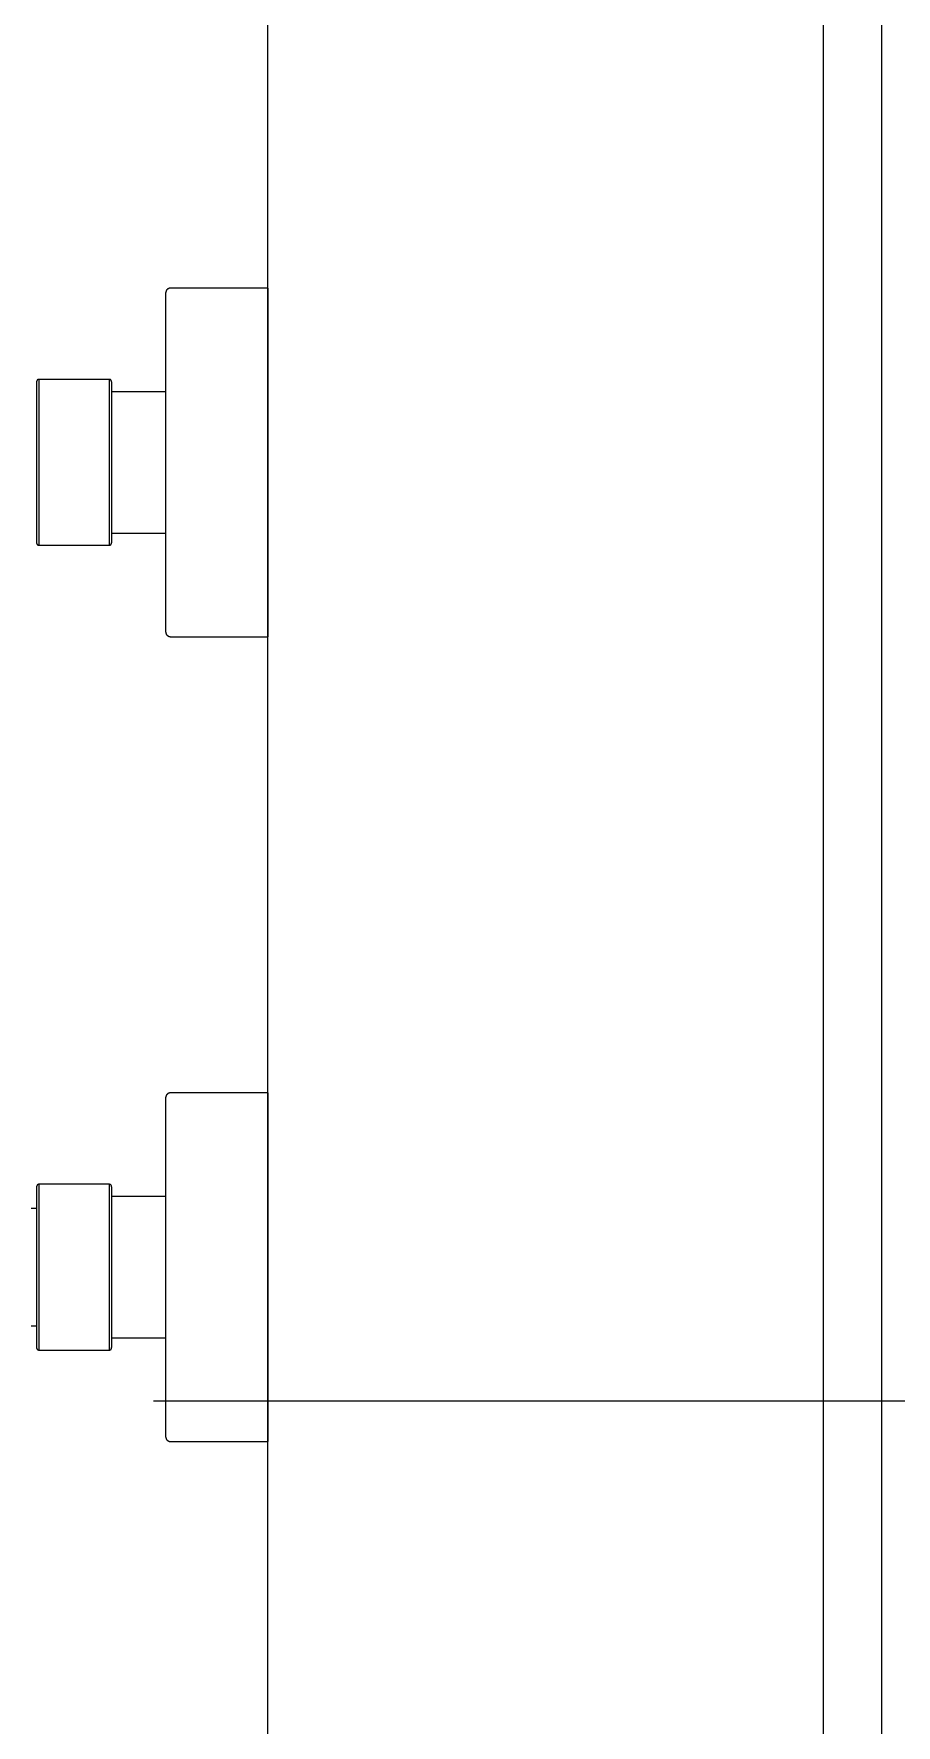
# Model space of a CAD drawing. Header units: millimetres. Extents: x -343543 to 400519, y -115663 to 104219.
# Drawn here: x -145653.1 to -145505.6, y 5944.5 to 6233.9 of the extents above; entities that cross this region are included whole.
import ezdxf
from ezdxf.xclip import XClip

# ---------------------------------------------------------------- set-up
doc = ezdxf.new("R2010")
doc.units = ezdxf.units.MM
doc.header["$XCLIPFRAME"] = 0
doc.linetypes.add('XREF MAT BANG TUONG XAY$0$CENTER', pattern=[50.8, 31.75, -6.35, 6.35, -6.35])
doc.layers.get('0').update_dxf_attribs({"color": 231, "lineweight": 0})
for name, color, linetype, lineweight in [('A-SYMBOLS', 10, 'Continuous', 13), ('XREF MAT BANG TUONG XAY$0$01.Xref _MB T1$0$A-FURN', 8, 'Continuous', 5), ('XREF MAT BANG TUONG XAY$0$01.Xref _MB T1$0$A-TEXT', 8, 'Continuous', 25), ('XREF MAT BANG TUONG XAY$0$A-GRID', 8, 'XREF MAT BANG TUONG XAY$0$CENTER', 15)]:
    doc.layers.add(name, color=color, linetype=linetype, lineweight=lineweight)
doc.layers.add('XREF MAT BANG TUONG XAY$0$A-FNSH', color=8, linetype='Continuous')
doc.layers.add('XREF MAT BANG TUONG XAY$0$A-FURN', color=8, linetype='Continuous')

# ---------------------------------------------------------------- blocks, each defined once
blk = doc.blocks.new('XREF MAT BANG TUONG XAY$0$00.xref_IKIGAI_Truc')
at = {"layer": 'XREF MAT BANG TUONG XAY$0$A-GRID', "color": 8, "ltscale": 20}
blk.add_lwpolyline([(-2907.53, 6000), (42750, 6000)], dxfattribs=at)
blk = doc.blocks.new('XREF MAT BANG TUONG XAY$0$xref_IKIGAI_Cot')
at = {"layer": 'XREF MAT BANG TUONG XAY$0$A-GRID', "color": 8, "ltscale": 20}
blk.add_lwpolyline([(-2907.53, 6000), (42750, 6000)], dxfattribs=at)
blk = doc.blocks.new('*U200')
at = {"color": 8}
for p, q in [((-38.44, -16.42), (-38.44, 0)), ((97.1, -16.48), (97.1, 0)), ((-96.43, -17.2), (-39.23, -17.2)), ((39.14, -17.2), (96.34, -17.2)), ((-53.85, -38.59), (-53.85, -26.61)), ((81.69, -38.62), (81.69, -26.56)), ((-53.85, -38.47), (-81.78, -38.47)), ((-81.47, -38.91), (-54.15, -38.91)), ((81.69, -38.47), (53.76, -38.47)), ((54.07, -38.91), (81.42, -38.91))]:
    blk.add_line(p, q, dxfattribs=at)
for points in [[(-97.18, 0), (-97.18, -16.48), (-97.16, -16.48), (-97.16, -16.6), (-97.13, -16.6), (-97.13, -16.65), (-97.1, -16.65), (-97.1, -16.71), (-97.07, -16.71), (-97.07, -16.76), (-97.04, -16.76), (-97.04, -16.81), (-97.02, -16.81), (-97.02, -16.85), (-96.99, -16.85), (-96.99, -16.87), (-96.96, -16.9), (-96.93, -16.93), (-96.9, -16.96), (-96.88, -16.98), (-96.85, -17.02), (-96.82, -17.02), (-96.82, -17.04), (-96.79, -17.04), (-96.79, -17.07), (-96.73, -17.07), (-96.73, -17.11), (-96.68, -17.11), (-96.68, -17.12), (-96.62, -17.12), (-96.62, -17.15), (-96.54, -17.15), (-96.54, -17.18), (-96.43, -17.18), (-96.43, -17.2)], [(-97.18, 0), (-38.44, 0)], [(38.36, 0), (38.36, -16.42), (38.39, -16.42), (38.39, -16.54), (38.42, -16.57), (38.42, -16.62), (38.44, -16.65), (38.44, -16.71), (38.47, -16.71), (38.47, -16.73), (38.5, -16.76), (38.5, -16.79), (38.53, -16.79), (38.53, -16.85), (38.56, -16.85), (38.56, -16.87), (38.58, -16.87), (38.58, -16.9), (38.61, -16.9), (38.61, -16.93), (38.64, -16.93), (38.64, -16.96), (38.67, -16.96), (38.67, -16.98), (38.69, -16.98), (38.69, -17.02), (38.72, -17.02), (38.72, -17.04), (38.75, -17.04), (38.78, -17.07), (38.81, -17.07), (38.81, -17.11), (38.86, -17.11), (38.86, -17.12), (38.92, -17.12), (38.92, -17.15), (39, -17.15), (39, -17.18), (39.12, -17.18), (39.14, -17.2)], [(38.36, 0), (97.1, 0)], [(-39.23, -17.2), (-39.2, -17.18), (-39.08, -17.18), (-39.08, -17.15), (-39, -17.15), (-39, -17.12), (-38.95, -17.12), (-38.95, -17.11), (-38.89, -17.11), (-38.89, -17.07), (-38.86, -17.07), (-38.83, -17.04), (-38.81, -17.04), (-38.81, -17.02), (-38.78, -17.02), (-38.78, -16.98), (-38.75, -16.98), (-38.75, -16.96), (-38.72, -16.96), (-38.7, -16.93), (-38.7, -16.9), (-38.67, -16.9), (-38.67, -16.87), (-38.64, -16.87), (-38.64, -16.85), (-38.61, -16.85), (-38.61, -16.81), (-38.59, -16.79), (-38.59, -16.76), (-38.55, -16.76), (-38.55, -16.71), (-38.52, -16.71), (-38.52, -16.65), (-38.5, -16.62), (-38.5, -16.57), (-38.47, -16.54), (-38.47, -16.42), (-38.44, -16.42)], [(96.34, -17.2), (96.34, -17.18), (96.45, -17.18), (96.45, -17.15), (96.54, -17.15), (96.54, -17.12), (96.6, -17.12), (96.6, -17.11), (96.65, -17.11), (96.65, -17.07), (96.71, -17.07), (96.71, -17.04), (96.74, -17.04), (96.74, -17.02), (96.77, -17.02), (96.79, -16.98), (96.82, -16.96), (96.85, -16.96), (96.85, -16.93), (96.87, -16.9), (96.9, -16.87), (96.9, -16.85), (96.93, -16.85), (96.93, -16.81), (96.96, -16.81), (96.96, -16.76), (96.99, -16.76), (96.99, -16.73), (97.01, -16.71), (97.01, -16.65), (97.05, -16.65), (97.05, -16.6), (97.07, -16.6), (97.07, -16.48), (97.1, -16.48)], [(-79.76, -26.25), (-79.76, -17.2)], [(-55.86, -17.2), (-55.86, -26.25)], [(55.77, -26.25), (55.77, -17.2)], [(79.68, -17.2), (79.68, -26.25)], [(-54.26, -26.25), (-81.36, -26.25), (-81.36, -26.28), (-81.5, -26.28), (-81.5, -26.3), (-81.55, -26.3), (-81.55, -26.33), (-81.58, -26.33), (-81.61, -26.36), (-81.64, -26.36), (-81.64, -26.38), (-81.66, -26.38), (-81.66, -26.42), (-81.7, -26.42), (-81.7, -26.45), (-81.72, -26.47), (-81.72, -26.49), (-81.75, -26.49), (-81.75, -26.58), (-81.78, -26.58)], [(-81.78, -26.58), (-81.78, -38.62), (-81.75, -38.62), (-81.75, -38.69), (-81.72, -38.69), (-81.72, -38.73), (-81.7, -38.73), (-81.7, -38.79), (-81.66, -38.79), (-81.66, -38.81), (-81.64, -38.81), (-81.64, -38.83), (-81.58, -38.83), (-81.58, -38.87), (-81.55, -38.87), (-81.55, -38.9), (-81.5, -38.9), (-81.47, -38.91)], [(-81.78, -26.72), (-53.85, -26.72)], [(-53.85, -26.61), (-53.88, -26.58), (-53.88, -26.53), (-53.9, -26.53), (-53.9, -26.47), (-53.93, -26.47), (-53.93, -26.45), (-53.96, -26.42), (-53.96, -26.38), (-53.99, -26.38), (-53.99, -26.36), (-54.05, -26.36), (-54.05, -26.33), (-54.07, -26.33), (-54.07, -26.3), (-54.15, -26.3), (-54.15, -26.28), (-54.26, -26.28), (-54.26, -26.25)], [(81.27, -26.25), (54.18, -26.25), (54.18, -26.28), (54.07, -26.28), (54.07, -26.3), (53.98, -26.3), (53.98, -26.33), (53.96, -26.33), (53.96, -26.36), (53.94, -26.36), (53.9, -26.38), (53.87, -26.42), (53.87, -26.45), (53.85, -26.45), (53.85, -26.47), (53.82, -26.47), (53.82, -26.53), (53.79, -26.53), (53.79, -26.61), (53.76, -26.61)], [(53.76, -26.61), (53.76, -38.59), (53.79, -38.59), (53.79, -38.67), (53.82, -38.67), (53.82, -38.73), (53.85, -38.73), (53.85, -38.76), (53.87, -38.76), (53.87, -38.79), (53.9, -38.79), (53.9, -38.81), (53.94, -38.81), (53.94, -38.83), (53.96, -38.83), (53.96, -38.87), (53.98, -38.87), (54.02, -38.9), (54.07, -38.9), (54.07, -38.91)], [(53.76, -26.72), (81.69, -26.72)], [(81.69, -26.56), (81.67, -26.56), (81.67, -26.49), (81.64, -26.49), (81.64, -26.47), (81.61, -26.45), (81.61, -26.42), (81.58, -26.42), (81.58, -26.38), (81.56, -26.38), (81.56, -26.36), (81.53, -26.36), (81.5, -26.33), (81.47, -26.33), (81.47, -26.3), (81.42, -26.3), (81.42, -26.28), (81.27, -26.28), (81.27, -26.25)], [(-54.15, -38.91), (-54.15, -38.9), (-54.1, -38.9), (-54.07, -38.87), (-54.05, -38.87), (-54.05, -38.83), (-54.01, -38.83), (-54.01, -38.81), (-53.99, -38.81), (-53.96, -38.79), (-53.96, -38.76), (-53.93, -38.76), (-53.93, -38.73), (-53.9, -38.73), (-53.9, -38.67), (-53.88, -38.67), (-53.88, -38.59), (-53.85, -38.59)], [(57.79, -39.85), (57.79, -38.91)], [(77.66, -38.91), (77.66, -39.85)], [(81.42, -38.91), (81.42, -38.9), (81.47, -38.9), (81.47, -38.87), (81.5, -38.87), (81.5, -38.83), (81.56, -38.83), (81.56, -38.81), (81.58, -38.81), (81.58, -38.79), (81.61, -38.79), (81.61, -38.73), (81.64, -38.73), (81.64, -38.69), (81.67, -38.69), (81.67, -38.64), (81.69, -38.62)]]:
    blk.add_lwpolyline(points, dxfattribs=at)
blk = doc.blocks.new('XREF MAT BANG TUONG XAY$0$01.Xref _MB T1$0$Phong tam')
at = {"layer": 'XREF MAT BANG TUONG XAY$0$A-FURN', "color": 8, "elevation": 0}
blk.add_lwpolyline([(-4325, 6965), (-4420.01, 6965), (-4420.01, 1480), (-4325, 1480)], close=True, dxfattribs=at)
at = {"layer": 'XREF MAT BANG TUONG XAY$0$01.Xref _MB T1$0$A-FURN', "color": 8, "xscale": -1.016000000000006, "yscale": 1.016000000000006, "zscale": 1.016000000000006, "rotation": 90}
blk.add_blockref('*U200', (-4325, 3091.71), dxfattribs=at)
blk = doc.blocks.new('01.Xref _MB T1')
at = {"layer": 'XREF MAT BANG TUONG XAY$0$A-FNSH', "color": 8}
for points in [[(40015.00146, 10225.00021), (38110.00023, 10225.00021), (38110.00023, 10824.86981), (37850.00024, 10825.00868), (37849.99991, 10225.00011), (36720.00083, 10225.00011), (36720.02483, 10825.03045), (36460.00023, 10824.96241), (36460.00008, 10224.99984), (34525.0013, 10224.99984), (34525.0013, 9964.99997), (35815.01181, 9965.00167), (35815.01905, 4479.99998), (34270.0013, 4479.99998)], [(40015.00146, 10215.00021), (38100.00023, 10215.00021), (38100.00023, 10814.87515), (37860.00023, 10815.00334), (37859.99991, 10215.00011), (36710.00043, 10215.00011), (36710.02443, 10815.02783), (36470.00023, 10814.96502), (36470.00008, 10214.99984), (34535.0013, 10214.99984), (34535.0013, 9974.99999), (35825.01179, 9975.00168), (35825.01906, 4469.99998), (34280.0013, 4469.99998)]]:
    blk.add_lwpolyline(points, dxfattribs=at)
at = {"color": 8}
blk.add_blockref('XREF MAT BANG TUONG XAY$0$00.xref_IKIGAI_Truc', (0.00011, 0), dxfattribs=at)
ref = blk.add_blockref('XREF MAT BANG TUONG XAY$0$xref_IKIGAI_Cot', (-0.00927, -0.00001), dxfattribs=at)
XClip(ref).set_block_clipping_path([(-1610.3425959283, -2225.6693134198), (41829.1295208634, 21555.8819575264)])
at = {"layer": 'XREF MAT BANG TUONG XAY$0$01.Xref _MB T1$0$A-TEXT', "color": 8, "xscale": -1}
blk.add_blockref('XREF MAT BANG TUONG XAY$0$01.Xref _MB T1$0$Phong tam', (31395.0001, 2999.99999), dxfattribs=at)

msp = doc.modelspace()

# ---------------------------------------------------------------- block references
at = {"layer": 'A-SYMBOLS'}
msp.add_blockref('01.Xref _MB T1', (-181333.08, 0), dxfattribs=at)

doc.saveas('drawing.dxf')
